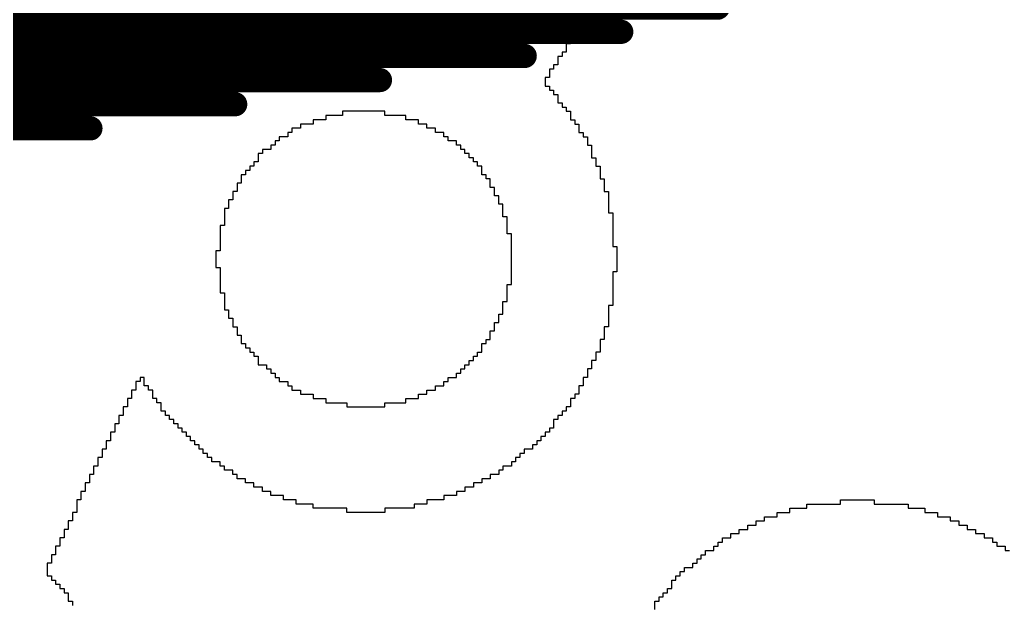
# Model space of a CAD drawing. Header units: inches. Extents: x -0.3 to 9.9, y -0.4 to 5.
# Drawn here: x 2.20907 to 2.25, y 1.24733 to 1.2715 of the extents above; entities that cross this region are included whole.
import ezdxf

# ---------------------------------------------------------------- set-up
doc = ezdxf.new("R2010")
doc.units = ezdxf.units.IN
doc.header["$MEASUREMENT"] = 0
doc.layers.add('Bottom Overlay', color=54, linetype='Continuous')
doc.layers.add('Top Overlay', color=2, linetype='Continuous')

msp = doc.modelspace()

# ---------------------------------------------------------------- linework, layer by layer
at = {"layer": 'Bottom Overlay', "const_width": 0.001}
for points in [[(2.121, 1.272), (2.238, 1.272)], [(2.125, 1.271), (2.234, 1.271)], [(2.13, 1.27), (2.23, 1.27)], [(2.135, 1.269), (2.224, 1.269)], [(2.141, 1.268), (2.218, 1.268)], [(2.147, 1.267), (2.212, 1.267)]]:
    msp.add_lwpolyline(points, dxfattribs=at)
at = {"layer": 'Bottom Overlay', "const_width": 0.0005}
for points in [[(2.23775, 1.272, 1), (2.23825, 1.272, 1)], [(2.23375, 1.271, 1), (2.23425, 1.271, 1)], [(2.22975, 1.27, 1), (2.23025, 1.27, 1)], [(2.22375, 1.269, 1), (2.22425, 1.269, 1)], [(2.21775, 1.268, 1), (2.21825, 1.268, 1)], [(2.21175, 1.267, 1), (2.21225, 1.267, 1)]]:
    msp.add_lwpolyline(points, format="xyb", close=True, dxfattribs=at)
at = {"layer": 'Top Overlay'}
for p, q in [((2.232419, 1.271554), (2.232419, 1.271205)), ((2.232244, 1.27103), (2.232069, 1.27103)), ((2.232069, 1.27103), (2.232069, 1.27068)), ((2.232419, 1.271205), (2.232244, 1.271205)), ((2.232244, 1.271205), (2.232244, 1.27103)), ((2.231894, 1.270505), (2.231719, 1.270505)), ((2.231719, 1.270505), (2.231719, 1.270155)), ((2.232069, 1.27068), (2.231894, 1.27068)), ((2.231894, 1.27068), (2.231894, 1.270505)), ((2.231719, 1.270155), (2.231544, 1.270155)), ((2.231544, 1.270155), (2.231544, 1.26998)), ((2.231369, 1.26963), (2.231194, 1.26963)), ((2.231194, 1.26963), (2.231194, 1.269456)), ((2.231544, 1.26998), (2.231369, 1.26998)), ((2.231369, 1.26998), (2.231369, 1.26963)), ((2.231194, 1.269456), (2.231019, 1.269456)), ((2.231019, 1.269456), (2.231019, 1.269106)), ((2.231019, 1.269106), (2.230844, 1.269106)), ((2.230844, 1.269106), (2.230844, 1.268756)), ((2.230844, 1.268756), (2.231019, 1.268756)), ((2.231019, 1.268756), (2.231019, 1.268581)), ((2.231019, 1.268581), (2.231194, 1.268581)), ((2.231194, 1.268581), (2.231194, 1.268406)), ((2.231194, 1.268406), (2.231369, 1.268406)), ((2.231369, 1.268406), (2.231369, 1.268056)), ((2.231369, 1.268056), (2.231544, 1.268056)), ((2.231544, 1.268056), (2.231544, 1.267881)), ((2.222449, 1.267532), (2.221749, 1.267532)), ((2.221749, 1.267532), (2.221749, 1.267357)), ((2.224198, 1.267707), (2.222449, 1.267707)), ((2.222449, 1.267707), (2.222449, 1.267532)), ((2.224198, 1.267532), (2.224198, 1.267707)), ((2.225073, 1.267532), (2.224198, 1.267532)), ((2.225073, 1.267357), (2.225073, 1.267532)), ((2.231544, 1.267881), (2.231719, 1.267881)), ((2.231719, 1.267881), (2.231719, 1.267707)), ((2.231719, 1.267707), (2.231894, 1.267707)), ((2.231894, 1.267707), (2.231894, 1.267357)), ((2.221225, 1.267182), (2.2207, 1.267182)), ((2.2207, 1.267182), (2.2207, 1.267007)), ((2.221749, 1.267357), (2.221225, 1.267357)), ((2.221225, 1.267357), (2.221225, 1.267182)), ((2.225597, 1.267357), (2.225073, 1.267357)), ((2.225597, 1.267182), (2.225597, 1.267357)), ((2.225947, 1.267182), (2.225597, 1.267182)), ((2.225947, 1.267007), (2.225947, 1.267182)), ((2.231894, 1.267357), (2.232069, 1.267357)), ((2.232069, 1.267357), (2.232069, 1.267182)), ((2.232069, 1.267182), (2.232244, 1.267182)), ((2.232244, 1.267182), (2.232244, 1.266832)), ((2.22035, 1.266832), (2.220175, 1.266832)), ((2.220175, 1.266832), (2.220175, 1.266657)), ((2.2207, 1.267007), (2.22035, 1.267007)), ((2.22035, 1.267007), (2.22035, 1.266832)), ((2.226297, 1.267007), (2.225947, 1.267007)), ((2.226297, 1.266832), (2.226297, 1.267007)), ((2.226647, 1.266832), (2.226297, 1.266832)), ((2.226647, 1.266657), (2.226647, 1.266832)), ((2.232244, 1.266832), (2.232419, 1.266832)), ((2.232419, 1.266832), (2.232419, 1.266657)), ((2.219651, 1.266307), (2.219476, 1.266307)), ((2.219476, 1.266307), (2.219476, 1.266132)), ((2.219825, 1.266482), (2.219651, 1.266482)), ((2.219651, 1.266482), (2.219651, 1.266307)), ((2.220175, 1.266657), (2.219825, 1.266657)), ((2.219825, 1.266657), (2.219825, 1.266482)), ((2.226822, 1.266657), (2.226647, 1.266657)), ((2.226822, 1.266482), (2.226822, 1.266657)), ((2.227171, 1.266482), (2.226822, 1.266482)), ((2.227171, 1.266307), (2.227171, 1.266482)), ((2.227346, 1.266307), (2.227171, 1.266307)), ((2.227346, 1.266132), (2.227346, 1.266307)), ((2.232419, 1.266657), (2.232593, 1.266657)), ((2.232593, 1.266657), (2.232593, 1.266307)), ((2.232593, 1.266307), (2.232768, 1.266307)), ((2.232768, 1.266307), (2.232768, 1.265783)), ((2.219126, 1.265957), (2.218951, 1.265957)), ((2.218951, 1.265957), (2.218951, 1.265608)), ((2.219476, 1.266132), (2.219126, 1.266132)), ((2.219126, 1.266132), (2.219126, 1.265957)), ((2.227521, 1.266132), (2.227346, 1.266132)), ((2.227521, 1.265957), (2.227521, 1.266132)), ((2.227696, 1.265957), (2.227521, 1.265957)), ((2.227696, 1.265783), (2.227696, 1.265957)), ((2.218951, 1.265608), (2.218776, 1.265608)), ((2.218776, 1.265608), (2.218776, 1.265433)), ((2.227871, 1.265783), (2.227696, 1.265783)), ((2.227871, 1.265608), (2.227871, 1.265783)), ((2.228046, 1.265608), (2.227871, 1.265608)), ((2.228046, 1.265433), (2.228046, 1.265608)), ((2.232768, 1.265783), (2.232943, 1.265783)), ((2.232943, 1.265783), (2.232943, 1.265433)), ((2.218426, 1.265083), (2.218251, 1.265083)), ((2.218251, 1.265083), (2.218251, 1.264733)), ((2.218601, 1.265258), (2.218426, 1.265258)), ((2.218426, 1.265258), (2.218426, 1.265083)), ((2.218776, 1.265433), (2.218601, 1.265433)), ((2.218601, 1.265433), (2.218601, 1.265258)), ((2.228221, 1.265433), (2.228046, 1.265433)), ((2.228221, 1.265083), (2.228221, 1.265433)), ((2.228396, 1.265083), (2.228221, 1.265083)), ((2.228396, 1.264908), (2.228396, 1.265083)), ((2.232943, 1.265433), (2.233118, 1.265433)), ((2.233118, 1.265433), (2.233118, 1.264908)), ((2.218251, 1.264733), (2.218076, 1.264733)), ((2.218076, 1.264733), (2.218076, 1.264383)), ((2.228571, 1.264908), (2.228396, 1.264908)), ((2.228571, 1.264558), (2.228571, 1.264908)), ((2.233118, 1.264908), (2.233293, 1.264908)), ((2.233293, 1.264908), (2.233293, 1.264383)), ((2.218076, 1.264383), (2.217901, 1.264383)), ((2.217901, 1.264383), (2.217901, 1.264034)), ((2.228746, 1.264558), (2.228571, 1.264558)), ((2.228746, 1.264208), (2.228746, 1.264558)), ((2.233293, 1.264383), (2.233468, 1.264383)), ((2.233468, 1.264383), (2.233468, 1.263509)), ((2.217901, 1.264034), (2.217727, 1.264034)), ((2.217727, 1.264034), (2.217727, 1.263684)), ((2.22892, 1.264208), (2.228746, 1.264208)), ((2.22892, 1.263859), (2.22892, 1.264208)), ((2.229095, 1.263859), (2.22892, 1.263859)), ((2.229095, 1.263334), (2.229095, 1.263859)), ((2.217727, 1.263684), (2.217552, 1.263684)), ((2.217552, 1.263684), (2.217552, 1.262984)), ((2.233468, 1.263509), (2.233643, 1.263509)), ((2.233643, 1.263509), (2.233643, 1.26211)), ((2.22927, 1.263334), (2.229095, 1.263334)), ((2.22927, 1.262634), (2.22927, 1.263334)), ((2.217552, 1.262984), (2.217377, 1.262984)), ((2.217377, 1.262984), (2.217377, 1.261935)), ((2.229445, 1.262634), (2.22927, 1.262634)), ((2.229445, 1.260535), (2.229445, 1.262634)), ((2.217377, 1.261935), (2.217202, 1.261935)), ((2.217202, 1.261935), (2.217202, 1.261235)), ((2.233643, 1.26211), (2.233818, 1.26211)), ((2.233818, 1.26211), (2.233818, 1.26106)), ((2.217202, 1.261235), (2.217377, 1.261235)), ((2.217377, 1.261235), (2.217377, 1.260186)), ((2.233818, 1.26106), (2.233643, 1.26106)), ((2.233643, 1.26106), (2.233643, 1.259661)), ((2.217377, 1.260186), (2.217552, 1.260186)), ((2.217552, 1.260186), (2.217552, 1.259486)), ((2.22927, 1.259836), (2.22927, 1.260535)), ((2.22927, 1.260535), (2.229445, 1.260535)), ((2.229095, 1.259311), (2.229095, 1.259836)), ((2.229095, 1.259836), (2.22927, 1.259836)), ((2.217552, 1.259486), (2.217727, 1.259486)), ((2.217727, 1.259486), (2.217727, 1.259136)), ((2.233643, 1.259661), (2.233468, 1.259661)), ((2.233468, 1.259661), (2.233468, 1.258786)), ((2.217727, 1.259136), (2.217901, 1.259136)), ((2.217901, 1.259136), (2.217901, 1.258786)), ((2.228746, 1.258611), (2.228746, 1.258961)), ((2.228746, 1.258961), (2.22892, 1.258961)), ((2.22892, 1.258961), (2.22892, 1.259311)), ((2.22892, 1.259311), (2.229095, 1.259311)), ((2.217901, 1.258786), (2.218076, 1.258786)), ((2.218076, 1.258786), (2.218076, 1.258437)), ((2.228571, 1.258262), (2.228571, 1.258611)), ((2.228571, 1.258611), (2.228746, 1.258611)), ((2.233468, 1.258786), (2.233293, 1.258786)), ((2.233293, 1.258786), (2.233293, 1.258262)), ((2.218076, 1.258437), (2.218251, 1.258437)), ((2.218251, 1.258437), (2.218251, 1.258087)), ((2.228396, 1.258087), (2.228396, 1.258262)), ((2.228396, 1.258262), (2.228571, 1.258262)), ((2.233293, 1.258262), (2.233118, 1.258262)), ((2.233118, 1.258262), (2.233118, 1.257737)), ((2.218251, 1.258087), (2.218426, 1.258087)), ((2.218426, 1.258087), (2.218426, 1.257912)), ((2.218426, 1.257912), (2.218601, 1.257912)), ((2.218601, 1.257912), (2.218601, 1.257737)), ((2.218601, 1.257737), (2.218776, 1.257737)), ((2.218776, 1.257737), (2.218776, 1.257562)), ((2.228046, 1.257562), (2.228046, 1.257737)), ((2.228046, 1.257737), (2.228221, 1.257737)), ((2.228221, 1.257737), (2.228221, 1.258087)), ((2.228221, 1.258087), (2.228396, 1.258087)), ((2.233118, 1.257737), (2.232943, 1.257737)), ((2.232943, 1.257737), (2.232943, 1.257387)), ((2.218776, 1.257562), (2.218951, 1.257562)), ((2.218951, 1.257562), (2.218951, 1.257212)), ((2.227696, 1.257212), (2.227696, 1.257387)), ((2.227696, 1.257387), (2.227871, 1.257387)), ((2.227871, 1.257387), (2.227871, 1.257562)), ((2.227871, 1.257562), (2.228046, 1.257562)), ((2.232943, 1.257387), (2.232768, 1.257387)), ((2.232768, 1.257387), (2.232768, 1.257037)), ((2.218951, 1.257212), (2.219301, 1.257212)), ((2.219301, 1.257212), (2.219301, 1.257037)), ((2.219301, 1.257037), (2.219476, 1.257037)), ((2.219476, 1.257037), (2.219476, 1.256862)), ((2.227346, 1.256862), (2.227346, 1.257037)), ((2.227346, 1.257037), (2.227521, 1.257037)), ((2.227521, 1.257037), (2.227521, 1.257212)), ((2.227521, 1.257212), (2.227696, 1.257212)), ((2.232768, 1.257037), (2.232593, 1.257037)), ((2.232593, 1.257037), (2.232593, 1.256687)), ((2.214054, 1.256513), (2.213879, 1.256513)), ((2.213879, 1.256513), (2.213879, 1.256163)), ((2.214228, 1.256687), (2.214054, 1.256687)), ((2.214054, 1.256687), (2.214054, 1.256513)), ((2.214228, 1.256338), (2.214228, 1.256687)), ((2.219476, 1.256862), (2.219651, 1.256862)), ((2.219651, 1.256862), (2.219651, 1.256687)), ((2.219651, 1.256687), (2.219825, 1.256687)), ((2.219825, 1.256687), (2.219825, 1.256513)), ((2.219825, 1.256513), (2.220175, 1.256513)), ((2.220175, 1.256513), (2.220175, 1.256338)), ((2.226647, 1.256338), (2.226647, 1.256513)), ((2.226647, 1.256513), (2.226822, 1.256513)), ((2.226822, 1.256513), (2.226822, 1.256687)), ((2.226822, 1.256687), (2.227171, 1.256687)), ((2.227171, 1.256687), (2.227171, 1.256862)), ((2.227171, 1.256862), (2.227346, 1.256862)), ((2.232593, 1.256687), (2.232419, 1.256687)), ((2.232419, 1.256687), (2.232419, 1.256338)), ((2.213879, 1.256163), (2.213704, 1.256163)), ((2.213704, 1.256163), (2.213704, 1.255813)), ((2.214403, 1.256338), (2.214228, 1.256338)), ((2.214403, 1.256163), (2.214403, 1.256338)), ((2.214578, 1.256163), (2.214403, 1.256163)), ((2.214578, 1.255813), (2.214578, 1.256163)), ((2.220175, 1.256338), (2.22035, 1.256338)), ((2.22035, 1.256338), (2.22035, 1.256163)), ((2.22035, 1.256163), (2.2207, 1.256163)), ((2.2207, 1.256163), (2.2207, 1.255988)), ((2.225947, 1.255988), (2.225947, 1.256163)), ((2.225947, 1.256163), (2.226297, 1.256163)), ((2.226297, 1.256163), (2.226297, 1.256338)), ((2.226297, 1.256338), (2.226647, 1.256338)), ((2.232419, 1.256338), (2.232244, 1.256338)), ((2.232244, 1.256338), (2.232244, 1.255988)), ((2.213704, 1.255813), (2.213529, 1.255813)), ((2.213529, 1.255813), (2.213529, 1.255463)), ((2.214753, 1.255813), (2.214578, 1.255813)), ((2.214753, 1.255638), (2.214753, 1.255813)), ((2.2207, 1.255988), (2.221225, 1.255988)), ((2.221225, 1.255988), (2.221225, 1.255813)), ((2.221225, 1.255813), (2.221749, 1.255813)), ((2.221749, 1.255813), (2.221749, 1.255638)), ((2.225073, 1.255638), (2.225073, 1.255813)), ((2.225073, 1.255813), (2.225597, 1.255813)), ((2.225597, 1.255813), (2.225597, 1.255988)), ((2.225597, 1.255988), (2.225947, 1.255988)), ((2.232069, 1.255813), (2.231894, 1.255813)), ((2.231894, 1.255813), (2.231894, 1.255463)), ((2.232244, 1.255988), (2.232069, 1.255988)), ((2.232069, 1.255988), (2.232069, 1.255813)), ((2.213529, 1.255463), (2.213354, 1.255463)), ((2.213354, 1.255463), (2.213354, 1.255113)), ((2.214928, 1.255638), (2.214753, 1.255638)), ((2.214928, 1.255288), (2.214928, 1.255638)), ((2.215103, 1.255288), (2.214928, 1.255288)), ((2.215103, 1.255113), (2.215103, 1.255288)), ((2.221749, 1.255638), (2.222624, 1.255638)), ((2.222624, 1.255638), (2.222624, 1.255463)), ((2.222624, 1.255463), (2.224198, 1.255463)), ((2.224198, 1.255463), (2.224198, 1.255638)), ((2.224198, 1.255638), (2.225073, 1.255638)), ((2.231719, 1.255288), (2.231544, 1.255288)), ((2.231544, 1.255288), (2.231544, 1.255113)), ((2.231894, 1.255463), (2.231719, 1.255463)), ((2.231719, 1.255463), (2.231719, 1.255288)), ((2.213354, 1.255113), (2.213179, 1.255113)), ((2.213179, 1.255113), (2.213179, 1.254764)), ((2.215278, 1.255113), (2.215103, 1.255113)), ((2.215278, 1.254938), (2.215278, 1.255113)), ((2.215453, 1.254938), (2.215278, 1.254938)), ((2.215453, 1.254764), (2.215453, 1.254938)), ((2.231369, 1.254938), (2.231194, 1.254938)), ((2.231194, 1.254938), (2.231194, 1.254589)), ((2.231544, 1.255113), (2.231369, 1.255113)), ((2.231369, 1.255113), (2.231369, 1.254938)), ((2.213179, 1.254764), (2.213004, 1.254764)), ((2.213004, 1.254764), (2.213004, 1.254414)), ((2.215628, 1.254764), (2.215453, 1.254764)), ((2.215628, 1.254589), (2.215628, 1.254764)), ((2.215803, 1.254589), (2.215628, 1.254589)), ((2.215803, 1.254414), (2.215803, 1.254589)), ((2.231194, 1.254589), (2.231019, 1.254589)), ((2.231019, 1.254589), (2.231019, 1.254414)), ((2.212829, 1.254064), (2.212654, 1.254064)), ((2.212654, 1.254064), (2.212654, 1.253714)), ((2.213004, 1.254414), (2.212829, 1.254414)), ((2.212829, 1.254414), (2.212829, 1.254064)), ((2.215978, 1.254414), (2.215803, 1.254414)), ((2.215978, 1.254239), (2.215978, 1.254414)), ((2.216152, 1.254239), (2.215978, 1.254239)), ((2.216152, 1.254064), (2.216152, 1.254239)), ((2.216327, 1.254064), (2.216152, 1.254064)), ((2.216327, 1.253889), (2.216327, 1.254064)), ((2.230669, 1.254064), (2.230494, 1.254064)), ((2.230494, 1.254064), (2.230494, 1.253889)), ((2.230844, 1.254239), (2.230669, 1.254239)), ((2.230669, 1.254239), (2.230669, 1.254064)), ((2.231019, 1.254414), (2.230844, 1.254414)), ((2.230844, 1.254414), (2.230844, 1.254239)), ((2.212654, 1.253714), (2.212479, 1.253714)), ((2.212479, 1.253714), (2.212479, 1.253364)), ((2.216502, 1.253889), (2.216327, 1.253889)), ((2.216502, 1.253714), (2.216502, 1.253889)), ((2.216677, 1.253714), (2.216502, 1.253714)), ((2.216677, 1.253539), (2.216677, 1.253714)), ((2.23032, 1.253714), (2.22997, 1.253714)), ((2.22997, 1.253714), (2.22997, 1.253539)), ((2.230494, 1.253889), (2.23032, 1.253889)), ((2.23032, 1.253889), (2.23032, 1.253714)), ((2.212479, 1.253364), (2.212305, 1.253364)), ((2.212305, 1.253364), (2.212305, 1.253014)), ((2.216852, 1.253539), (2.216677, 1.253539)), ((2.216852, 1.253364), (2.216852, 1.253539)), ((2.217027, 1.253364), (2.216852, 1.253364)), ((2.217027, 1.253189), (2.217027, 1.253364)), ((2.229795, 1.253364), (2.22962, 1.253364)), ((2.22962, 1.253364), (2.22962, 1.253189)), ((2.22997, 1.253539), (2.229795, 1.253539)), ((2.229795, 1.253539), (2.229795, 1.253364)), ((2.212305, 1.253014), (2.21213, 1.253014)), ((2.21213, 1.253014), (2.21213, 1.252665)), ((2.217377, 1.253189), (2.217027, 1.253189)), ((2.217377, 1.253014), (2.217377, 1.253189)), ((2.217552, 1.253014), (2.217377, 1.253014)), ((2.217552, 1.25284), (2.217552, 1.253014)), ((2.217901, 1.25284), (2.217552, 1.25284)), ((2.217901, 1.252665), (2.217901, 1.25284)), ((2.229095, 1.25284), (2.22892, 1.25284)), ((2.22892, 1.25284), (2.22892, 1.252665)), ((2.229445, 1.253014), (2.229095, 1.253014)), ((2.229095, 1.253014), (2.229095, 1.25284)), ((2.22962, 1.253189), (2.229445, 1.253189)), ((2.229445, 1.253189), (2.229445, 1.253014)), ((2.21213, 1.252665), (2.211955, 1.252665)), ((2.211955, 1.252665), (2.211955, 1.252315)), ((2.218076, 1.252665), (2.217901, 1.252665)), ((2.218076, 1.25249), (2.218076, 1.252665)), ((2.218426, 1.25249), (2.218076, 1.25249)), ((2.218426, 1.252315), (2.218426, 1.25249)), ((2.228571, 1.25249), (2.228221, 1.25249)), ((2.228221, 1.25249), (2.228221, 1.252315)), ((2.22892, 1.252665), (2.228571, 1.252665)), ((2.228571, 1.252665), (2.228571, 1.25249)), ((2.211955, 1.252315), (2.21178, 1.252315)), ((2.21178, 1.252315), (2.21178, 1.251965)), ((2.218776, 1.252315), (2.218426, 1.252315)), ((2.218776, 1.25214), (2.218776, 1.252315)), ((2.219126, 1.25214), (2.218776, 1.25214)), ((2.219126, 1.251965), (2.219126, 1.25214)), ((2.227871, 1.25214), (2.227521, 1.25214)), ((2.227521, 1.25214), (2.227521, 1.251965)), ((2.228221, 1.252315), (2.227871, 1.252315)), ((2.227871, 1.252315), (2.227871, 1.25214)), ((2.211605, 1.251615), (2.21143, 1.251615)), ((2.21143, 1.251615), (2.21143, 1.251091)), ((2.21178, 1.251965), (2.211605, 1.251965)), ((2.211605, 1.251965), (2.211605, 1.251615)), ((2.219476, 1.251965), (2.219126, 1.251965)), ((2.219476, 1.25179), (2.219476, 1.251965)), ((2.22, 1.25179), (2.219476, 1.25179)), ((2.22, 1.251615), (2.22, 1.25179)), ((2.220525, 1.251615), (2.22, 1.251615)), ((2.220525, 1.25144), (2.220525, 1.251615)), ((2.226647, 1.251615), (2.225947, 1.251615)), ((2.225947, 1.251615), (2.225947, 1.25144)), ((2.227171, 1.25179), (2.226647, 1.25179)), ((2.226647, 1.25179), (2.226647, 1.251615)), ((2.227521, 1.251965), (2.227171, 1.251965)), ((2.227171, 1.251965), (2.227171, 1.25179)), ((2.243088, 1.25144), (2.243088, 1.251615)), ((2.243088, 1.251615), (2.244487, 1.251615)), ((2.244487, 1.251615), (2.244487, 1.25144)), ((2.221225, 1.25144), (2.220525, 1.25144)), ((2.221225, 1.251265), (2.221225, 1.25144)), ((2.222624, 1.251265), (2.221225, 1.251265)), ((2.222624, 1.251091), (2.222624, 1.251265)), ((2.225422, 1.251265), (2.224198, 1.251265)), ((2.224198, 1.251265), (2.224198, 1.251091)), ((2.225947, 1.25144), (2.225422, 1.25144)), ((2.225422, 1.25144), (2.225422, 1.251265)), ((2.240989, 1.251091), (2.240989, 1.251265)), ((2.240989, 1.251265), (2.241688, 1.251265)), ((2.241688, 1.251265), (2.241688, 1.25144)), ((2.241688, 1.25144), (2.243088, 1.25144)), ((2.244487, 1.25144), (2.245886, 1.25144)), ((2.245886, 1.25144), (2.245886, 1.251265)), ((2.245886, 1.251265), (2.246586, 1.251265)), ((2.246586, 1.251265), (2.246586, 1.251091)), ((2.21143, 1.251091), (2.211255, 1.251091)), ((2.211255, 1.251091), (2.211255, 1.250741)), ((2.224198, 1.251091), (2.222624, 1.251091)), ((2.239939, 1.250741), (2.239939, 1.250916)), ((2.239939, 1.250916), (2.240464, 1.250916)), ((2.240464, 1.250916), (2.240464, 1.251091)), ((2.240464, 1.251091), (2.240989, 1.251091)), ((2.246586, 1.251091), (2.24711, 1.251091)), ((2.24711, 1.251091), (2.24711, 1.250916)), ((2.24711, 1.250916), (2.247635, 1.250916)), ((2.247635, 1.250916), (2.247635, 1.250741)), ((2.21108, 1.250391), (2.210905, 1.250391)), ((2.210905, 1.250391), (2.210905, 1.250041)), ((2.211255, 1.250741), (2.21108, 1.250741)), ((2.21108, 1.250741), (2.21108, 1.250391)), ((2.23889, 1.250216), (2.23889, 1.250391)), ((2.23889, 1.250391), (2.23924, 1.250391)), ((2.23924, 1.250391), (2.23924, 1.250566)), ((2.23924, 1.250566), (2.23959, 1.250566)), ((2.23959, 1.250566), (2.23959, 1.250741)), ((2.23959, 1.250741), (2.239939, 1.250741)), ((2.247635, 1.250741), (2.247985, 1.250741)), ((2.247985, 1.250741), (2.247985, 1.250566)), ((2.247985, 1.250566), (2.248335, 1.250566)), ((2.248335, 1.250566), (2.248335, 1.250391)), ((2.248335, 1.250391), (2.248685, 1.250391)), ((2.248685, 1.250391), (2.248685, 1.250216)), ((2.210905, 1.250041), (2.21073, 1.250041)), ((2.21073, 1.250041), (2.21073, 1.249691)), ((2.23819, 1.249866), (2.23819, 1.250041)), ((2.23819, 1.250041), (2.23854, 1.250041)), ((2.23854, 1.250041), (2.23854, 1.250216)), ((2.23854, 1.250216), (2.23889, 1.250216)), ((2.248685, 1.250216), (2.249034, 1.250216)), ((2.249034, 1.250216), (2.249034, 1.250041)), ((2.249034, 1.250041), (2.249384, 1.250041)), ((2.249384, 1.250041), (2.249384, 1.249866)), ((2.21073, 1.249691), (2.210555, 1.249691)), ((2.210555, 1.249691), (2.210555, 1.249342)), ((2.23784, 1.249516), (2.23784, 1.249691)), ((2.23784, 1.249691), (2.238015, 1.249691)), ((2.238015, 1.249691), (2.238015, 1.249866)), ((2.238015, 1.249866), (2.23819, 1.249866)), ((2.249384, 1.249866), (2.249559, 1.249866)), ((2.249559, 1.249866), (2.249559, 1.249691)), ((2.249559, 1.249691), (2.249909, 1.249691)), ((2.249909, 1.249691), (2.249909, 1.249516)), ((2.210555, 1.249342), (2.210381, 1.249342)), ((2.210381, 1.249342), (2.210381, 1.248992)), ((2.237141, 1.248992), (2.237141, 1.249167)), ((2.237141, 1.249167), (2.237316, 1.249167)), ((2.237316, 1.249167), (2.237316, 1.249342)), ((2.237316, 1.249342), (2.237491, 1.249342)), ((2.237491, 1.249342), (2.237491, 1.249516)), ((2.237491, 1.249516), (2.23784, 1.249516)), ((2.249909, 1.249516), (2.250084, 1.249516)), ((2.210381, 1.248992), (2.210206, 1.248992)), ((2.210206, 1.248992), (2.210206, 1.248467)), ((2.236616, 1.248642), (2.236616, 1.248817)), ((2.236616, 1.248817), (2.236966, 1.248817)), ((2.236966, 1.248817), (2.236966, 1.248992)), ((2.236966, 1.248992), (2.237141, 1.248992)), ((2.210206, 1.248467), (2.210381, 1.248467)), ((2.210381, 1.248467), (2.210381, 1.248292)), ((2.210381, 1.248292), (2.210555, 1.248292)), ((2.210555, 1.248292), (2.210555, 1.248117)), ((2.236092, 1.247942), (2.236092, 1.248292)), ((2.236092, 1.248292), (2.236266, 1.248292)), ((2.236266, 1.248292), (2.236266, 1.248467)), ((2.236266, 1.248467), (2.236441, 1.248467)), ((2.236441, 1.248467), (2.236441, 1.248642)), ((2.236441, 1.248642), (2.236616, 1.248642)), ((2.210555, 1.248117), (2.21073, 1.248117)), ((2.21073, 1.248117), (2.21073, 1.247942)), ((2.21073, 1.247942), (2.210905, 1.247942)), ((2.210905, 1.247942), (2.210905, 1.247767)), ((2.235917, 1.247767), (2.235917, 1.247942)), ((2.235917, 1.247942), (2.236092, 1.247942)), ((2.210905, 1.247767), (2.21108, 1.247767)), ((2.21108, 1.247767), (2.21108, 1.247418)), ((2.235567, 1.247418), (2.235567, 1.247593)), ((2.235567, 1.247593), (2.235742, 1.247593)), ((2.235742, 1.247593), (2.235742, 1.247767)), ((2.235742, 1.247767), (2.235917, 1.247767)), ((2.21108, 1.247418), (2.211255, 1.247418)), ((2.211255, 1.247418), (2.211255, 1.247243)), ((2.235392, 1.247068), (2.235392, 1.247418)), ((2.235392, 1.247418), (2.235567, 1.247418))]:
    msp.add_line(p, q, dxfattribs=at)

doc.saveas('drawing.dxf')
